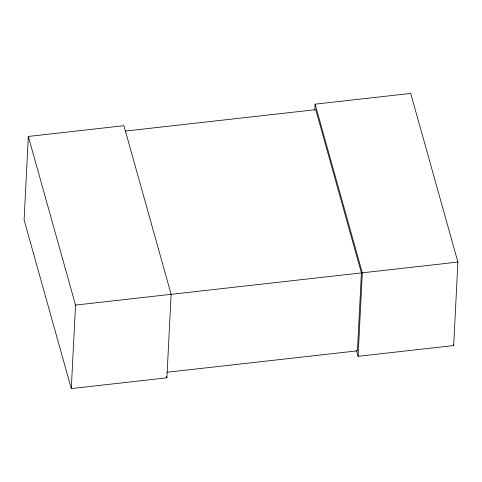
<?xml version="1.0" encoding="UTF-8"?>
<svg xmlns="http://www.w3.org/2000/svg" width="482" height="482" viewBox="0 0 482 482"><rect width="100%" height="100%" fill="white"/><g stroke="black" fill="none" stroke-linecap="round" stroke-linejoin="round"><path stroke-width="0.72" d="M28.33 136.442L24.1 219.931L71.294 388.582L166.886 377.822L171.116 294.333L123.922 125.688L28.33 136.442L75.523 305.088L71.294 388.582M314.812 110.137L315.114 104.178L410.706 93.418L457.9 262.069L453.67 345.558L358.078 356.312L356.457 350.522M125.284 131.086L315.728 109.655L361.41 272.908L357.463 350.83L167.019 372.261M358.078 356.312L362.307 272.824L315.114 104.178M75.523 305.088L361.41 272.908M362.307 272.824L457.9 262.069M453.267 344.112L453.67 345.558M166.483 376.376L166.886 377.822"/></g></svg>
